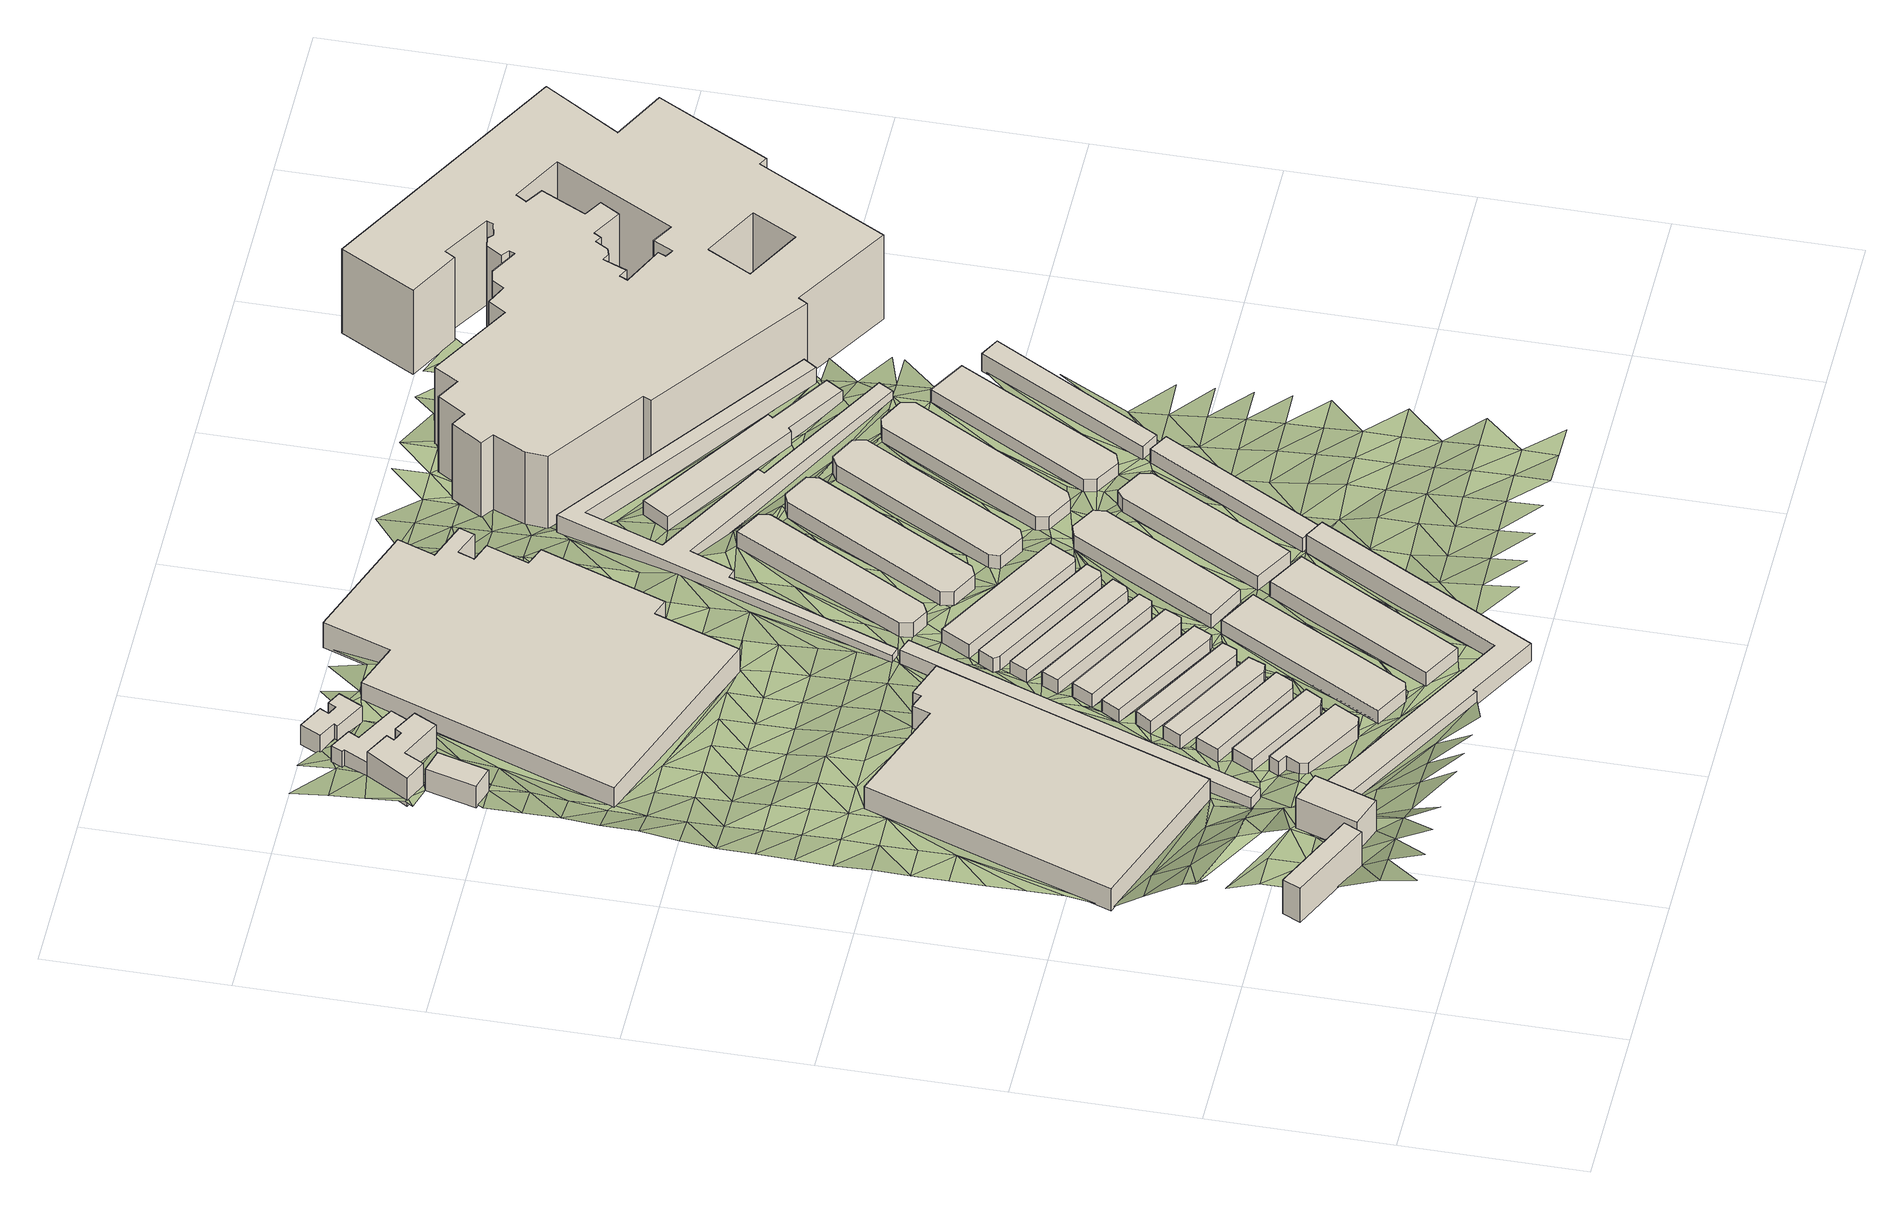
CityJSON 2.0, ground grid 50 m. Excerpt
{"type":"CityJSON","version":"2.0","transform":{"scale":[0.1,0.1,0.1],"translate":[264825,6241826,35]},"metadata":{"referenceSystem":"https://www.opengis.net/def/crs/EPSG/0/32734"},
"CityObjects":{
"building1":{"type":"Building","attributes":{"building":"apartments","building:levels":"3","building:flats":"4","footprint":{"type":"Polygon"},"plus_code":"C4XWX5XC+XXV","ground_height":62.28,"building_height":9.7,"roof_height":71.98},"geometry":[{"type":"Solid","lod":"1","boundaries":[[[[0,1,2,3]],[[1,4,5,2]],[[4,6,7,5]],[[6,0,3,7]],[[3,2,5,7]],[[6,4,1,0]]]]}]},
"building2":{"type":"Building","attributes":{"building":"apartments","building:levels":"3","building:flats":"4","footprint":{"type":"Polygon"},"plus_code":"C6X4XMXR+XXW","ground_height":59.41,"building_height":9.7,"roof_height":69.11},"geometry":[{"type":"Solid","lod":"1","boundaries":[[[[8,9,10,11]],[[9,12,13,10]],[[12,14,15,13]],[[14,8,11,15]],[[11,10,13,15]],[[14,12,9,8]]]]}]},
"building3":{"type":"Building","attributes":{"address":"47A Queens Park Road Salt River Cape Town","building":"industrial","building:levels":"2","footprint":{"type":"Polygon"},"plus_code":"C6XHXMXW+X4W","ground_height":46.08,"building_height":6.9,"roof_height":52.98},"geometry":[{"type":"Solid","lod":"1","boundaries":[[[[16,17,18,19]],[[17,20,21,18]],[[20,22,23,21]],[[22,24,25,23]],[[24,26,27,25]],[[26,28,29,27]],[[28,30,31,29]],[[30,16,19,31]],[[19,18,21,23,25,27,29,31]],[[30,28,26,24,22,20,17,16]]]]}]},
"building4":{"type":"Building","attributes":{"building":"warehouse","building:levels":"1","footprint":{"type":"Polygon"},"plus_code":"C8X2XHXH+XCX","ground_height":48.21,"building_height":4.1,"roof_height":52.31},"geometry":[{"type":"Solid","lod":"1","boundaries":[[[[32,33,34,35]],[[33,36,37,34]],[[36,38,39,37]],[[38,40,41,39]],[[40,42,43,41]],[[42,44,45,43]],[[44,46,47,45]],[[46,32,35,47]],[[35,34,37,39,41,43,45,47]],[[46,44,42,40,38,36,33,32]]]]}]},
"building5":{"type":"Building","attributes":{"address":"115 Upper Balfour Street Salt River Cape Town","building":"house","building:levels":"2","footprint":{"type":"Polygon"},"plus_code":"C5X6X8X5+X3V","ground_height":48.25,"building_height":6.9,"roof_height":55.15},"geometry":[{"type":"Solid","lod":"1","boundaries":[[[[48,49,50,51]],[[49,52,53,50]],[[52,54,55,53]],[[54,48,51,55]],[[51,50,53,55]],[[54,52,49,48]]]]}]},
"building6":{"type":"Building","attributes":{"building":"warehouse","building:levels":"1","footprint":{"type":"Polygon"},"plus_code":"C8X7XVXJ+X9X","ground_height":47.34,"building_height":4.1,"roof_height":51.44},"geometry":[{"type":"Solid","lod":"1","boundaries":[[[[56,57,58,59]],[[57,60,61,58]],[[60,62,63,61]],[[62,64,65,63]],[[64,56,59,65]],[[59,58,61,63,65]],[[64,62,60,57,56]]]]}]},
"building7":{"type":"Building","attributes":{"building":"warehouse","building:levels":"1","footprint":{"type":"Polygon"},"plus_code":"C8XFX9X9+X3W","ground_height":47.21,"building_height":4.1,"roof_height":51.31},"geometry":[{"type":"Solid","lod":"1","boundaries":[[[[66,67,68,69]],[[67,70,71,68]],[[70,72,73,71]],[[72,74,75,73]],[[74,66,69,75]],[[69,68,71,73,75]],[[74,72,70,67,66]]]]}]},
"building8":{"type":"Building","attributes":{"building":"warehouse","building:levels":"1","footprint":{"type":"Polygon"},"plus_code":"C7XXX4XF+XPX","ground_height":46.12,"building_height":4.1,"roof_height":50.22},"geometry":[{"type":"Solid","lod":"1","boundaries":[[[[76,77,78,79]],[[77,80,81,78]],[[80,82,83,81]],[[82,76,79,83]],[[79,78,81,83]],[[82,80,77,76]]]]}]},
"building9":{"type":"Building","attributes":{"address":"25A Queens Park Road Salt River Cape Town","building":"house","building:levels":"2","footprint":{"type":"Polygon"},"plus_code":"C5XHXJXW+X7W","ground_height":47.67,"building_height":6.9,"roof_height":54.57},"geometry":[{"type":"Solid","lod":"1","boundaries":[[[[84,85,86,87,88]],[[85,89,90,86]],[[89,91,92,90]],[[91,93,94,92]],[[93,95,96,97,94]],[[95,98,99,100,97,96]],[[98,101,102,100,99]],[[101,103,104,102]],[[103,105,106,107,104]],[[105,84,88,87,107,106]],[[87,86,90,92,94,97,100,102,104,107]],[[105,103,101,98,95,93,91,89,85,84]]]]}]},
"building10":{"type":"Building","attributes":{"building":"warehouse","building:levels":"1","footprint":{"type":"Polygon"},"plus_code":"C8XJXPXM+X2V","ground_height":47.06,"building_height":4.1,"roof_height":51.16},"geometry":[{"type":"Solid","lod":"1","boundaries":[[[[108,109,110,111]],[[109,112,113,110]],[[112,114,115,113]],[[114,116,117,115]],[[116,108,111,117]],[[111,110,113,115,117]],[[116,114,112,109,108]]]]}]},
"building11":{"type":"Building","attributes":{"building":"warehouse","building:levels":"1","footprint":{"type":"Polygon"},"plus_code":"C8XHX3XV+X8W","ground_height":48.38,"building_height":4.1,"roof_height":52.48},"geometry":[{"type":"Solid","lod":"1","boundaries":[[[[118,119,120,121]],[[119,122,123,120]],[[122,124,125,123]],[[124,126,127,125]],[[126,128,129,127]],[[128,130,131,129]],[[130,132,133,131]],[[132,118,121,133]],[[121,120,123,125,127,129,131,133]],[[132,130,128,126,124,122,119,118]]]]}]},
"building12":{"type":"Building","attributes":{"address":"25 Queens Park Road Salt River Cape Town","building":"house","building:levels":"1","footprint":{"type":"Polygon"},"plus_code":"C5XMXFX6+XHV","ground_height":46.91,"building_height":4.1,"roof_height":51.01},"geometry":[{"type":"Solid","lod":"1","boundaries":[[[[84,105,106,88]],[[105,98,99,106]],[[98,95,96,99]],[[95,134,135,96]],[[134,136,137,135]],[[136,138,139,137]],[[138,140,141,139]],[[140,142,143,141]],[[142,144,145,143]],[[144,84,88,145]],[[88,106,99,96,135,137,139,141,143,145]],[[144,142,140,138,136,134,95,98,105,84]]]]}]},
"building13":{"type":"Building","attributes":{"building":"warehouse","building:levels":"1","footprint":{"type":"Polygon"},"plus_code":"C8XVX3XH+X4R","ground_height":46.92,"building_height":4.1,"roof_height":51.02},"geometry":[{"type":"Solid","lod":"1","boundaries":[[[[146,147,148,149]],[[147,150,151,148]],[[150,152,153,151]],[[152,154,155,153]],[[154,146,149,155]],[[149,148,151,153,155]],[[154,152,150,147,146]]]]}]},
"building14":{"type":"Building","attributes":{"building":"warehouse","building:levels":"1","footprint":{"type":"Polygon"},"plus_code":"C9X2XJXF+X6R","ground_height":46.92,"building_height":4.1,"roof_height":51.02},"geometry":[{"type":"Solid","lod":"1","boundaries":[[[[156,157,158,159]],[[157,160,161,158]],[[160,162,163,161]],[[162,164,165,163]],[[164,156,159,165]],[[159,158,161,163,165]],[[164,162,160,157,156]]]]}]},
"building15":{"type":"Building","attributes":{"building":"warehouse","building:levels":"1","footprint":{"type":"Polygon"},"plus_code":"C9XMXQXP+XVV","ground_height":47.38,"building_height":4.1,"roof_height":51.48},"geometry":[{"type":"Solid","lod":"1","boundaries":[[[[166,167,168,169]],[[167,170,171,168]],[[170,172,173,171]],[[172,174,175,173]],[[174,166,169,175]],[[169,168,171,173,175]],[[174,172,170,167,166]]]]}]},
"building16":{"type":"Building","attributes":{"address":"23A Queens Park Road Salt River Cape Town","building":"house","building:levels":"1","footprint":{"type":"Polygon"},"plus_code":"C6X2XCX3+XGR","ground_height":46.44,"building_height":4.1,"roof_height":50.54},"geometry":[{"type":"Solid","lod":"1","boundaries":[[[[176,177,178,179,180,181]],[[177,182,183,184,179,178]],[[182,185,186,187,184,183]],[[185,188,189,187,186]],[[188,190,191,189]],[[190,192,193,191]],[[192,194,195,193]],[[194,196,197,195]],[[196,198,199,197]],[[198,176,181,180,199]],[[180,179,184,187,189,191,193,195,197,199]],[[198,196,194,192,190,188,185,182,177,176]]]]}]},
"building17":{"type":"Building","attributes":{"building":"warehouse","building:levels":"1","footprint":{"type":"Polygon"},"plus_code":"C9X7XGX8+X4X","ground_height":46.81,"building_height":4.1,"roof_height":50.91},"geometry":[{"type":"Solid","lod":"1","boundaries":[[[[200,201,202,203]],[[201,204,205,202]],[[204,206,207,205]],[[206,208,209,207]],[[208,200,203,209]],[[203,202,205,207,209]],[[208,206,204,201,200]]]]}]},
"building18":{"type":"Building","attributes":{"building":"warehouse","building:levels":"1","footprint":{"type":"Polygon"},"plus_code":"C9XFX5X4+X7X","ground_height":46.76,"building_height":4.1,"roof_height":50.86},"geometry":[{"type":"Solid","lod":"1","boundaries":[[[[210,211,212,213]],[[211,214,215,212]],[[214,216,217,215]],[[216,218,219,217]],[[218,210,213,219]],[[213,212,215,217,219]],[[218,216,214,211,210]]]]}]},
"building19":{"type":"Building","attributes":{"building":"warehouse","building:levels":"1","footprint":{"type":"Polygon"},"plus_code":"CCXFXWX7+XHX","ground_height":47.49,"building_height":4.1,"roof_height":51.59},"geometry":[{"type":"Solid","lod":"1","boundaries":[[[[220,221,222,223]],[[221,224,225,222]],[[224,226,227,225]],[[226,220,223,227]],[[223,222,225,227]],[[226,224,221,220]]]]}]},
"building20":{"type":"Building","attributes":{"building":"warehouse","building:levels":"1","footprint":{"type":"Polygon"},"plus_code":"C9XJX8XG+XGW","ground_height":46.7,"building_height":4.1,"roof_height":50.8},"geometry":[{"type":"Solid","lod":"1","boundaries":[[[[228,229,230,231]],[[229,232,233,230]],[[232,234,235,233]],[[234,236,237,235]],[[236,228,231,237]],[[231,230,233,235,237]],[[236,234,232,229,228]]]]}]},
"building21":{"type":"Building","attributes":{"address":"33 Brickfield Road Salt River Cape Town","building":"industrial","building:levels":"2","footprint":{"type":"Polygon"},"plus_code":"C7XJX8X2+X5X","ground_height":43.79,"building_height":6.9,"roof_height":50.69},"geometry":[{"type":"Solid","lod":"1","boundaries":[[[[238,239,240,241]],[[239,242,243,240]],[[242,244,245,243]],[[244,246,247,245]],[[246,248,249,247]],[[248,250,251,249]],[[250,252,253,251]],[[252,254,255,253]],[[254,256,257,255]],[[256,258,259,257]],[[258,260,261,259]],[[260,262,263,261]],[[262,264,265,263]],[[264,266,267,265]],[[266,268,269,267]],[[268,238,241,269]],[[241,240,243,245,247,249,251,253,255,257,259,261,263,265,267,269]],[[268,266,264,262,260,258,256,254,252,250,248,246,244,242,239,238]]]]}]},
"building22":{"type":"Building","attributes":{"building":"warehouse","building:levels":"1","footprint":{"type":"Polygon"},"plus_code":"C9XRX8XQ+X9V","ground_height":46.69,"building_height":4.1,"roof_height":50.79},"geometry":[{"type":"Solid","lod":"1","boundaries":[[[[270,271,272,273]],[[271,274,275,272]],[[274,276,277,275]],[[276,278,279,277]],[[278,280,281,279]],[[280,270,273,281]],[[273,272,275,277,279,281]],[[280,278,276,274,271,270]]]]}]},
"building23":{"type":"Building","attributes":{"building":"warehouse","building:levels":"1","footprint":{"type":"Polygon"},"plus_code":"CCX2XVX7+XGX","ground_height":46.43,"building_height":4.1,"roof_height":50.53},"geometry":[{"type":"Solid","lod":"1","boundaries":[[[[282,283,284,285]],[[283,286,287,284]],[[286,288,289,287]],[[288,290,291,289]],[[290,282,285,291]],[[285,284,287,289,291]],[[290,288,286,283,282]]]]}]},
"building24":{"type":"Building","attributes":{"building":"warehouse","building:levels":"1","footprint":{"type":"Polygon"},"plus_code":"CCXXXFXM+X5X","ground_height":46.61,"building_height":4.1,"roof_height":50.71},"geometry":[{"type":"Solid","lod":"1","boundaries":[[[[292,293,294,295]],[[293,296,297,294]],[[296,298,299,297]],[[298,300,301,299]],[[300,302,303,301]],[[302,292,295,303]],[[295,294,297,299,301,303]],[[302,300,298,296,293,292]]]]}]},
"building25":{"type":"Building","attributes":{"building":"warehouse","building:levels":"1","footprint":{"type":"Polygon"},"plus_code":"CCX3XXX4+XFW","ground_height":45.67,"building_height":4.1,"roof_height":49.77},"geometry":[{"type":"Solid","lod":"1","boundaries":[[[[304,305,306,307]],[[305,308,309,306]],[[308,310,311,309]],[[310,312,313,311]],[[312,314,315,313]],[[314,316,317,315]],[[316,304,307,317]],[[307,306,309,311,313,315,317]],[[316,314,312,310,308,305,304]]]]}]},
"building26":{"type":"Building","attributes":{"building":"warehouse","building:levels":"1","footprint":{"type":"Polygon"},"plus_code":"CFXQXWX8+X4V","ground_height":46.53,"building_height":4.1,"roof_height":50.63},"geometry":[{"type":"Solid","lod":"1","boundaries":[[[[318,319,320,321]],[[319,322,323,320]],[[322,324,325,323]],[[324,326,327,325]],[[326,328,329,327]],[[328,318,321,329]],[[321,320,323,325,327,329]],[[328,326,324,322,319,318]]]]}]},
"building27":{"type":"Building","attributes":{"building":"warehouse","building:levels":"1","footprint":{"type":"Polygon"},"plus_code":"CCXRXXXJ+X4R","ground_height":45.56,"building_height":4.1,"roof_height":49.66},"geometry":[{"type":"Solid","lod":"1","boundaries":[[[[330,331,332,333]],[[331,334,335,332]],[[334,336,337,335]],[[336,338,339,337]],[[338,340,341,339]],[[340,342,343,341]],[[342,344,345,343]],[[344,330,333,345]],[[333,332,335,337,339,341,343,345]],[[344,342,340,338,336,334,331,330]]]]}]},
"building28":{"type":"Building","attributes":{"building":"warehouse","building:levels":"1","footprint":{"type":"Polygon"},"plus_code":"CGXHX3X5+XWV","ground_height":46.47,"building_height":4.1,"roof_height":50.57},"geometry":[{"type":"Solid","lod":"1","boundaries":[[[[346,347,348,349]],[[347,350,351,348]],[[350,352,353,351]],[[352,346,349,353]],[[349,348,351,353]],[[352,350,347,346]]]]}]},
"building29":{"type":"Building","attributes":{"building":"warehouse","building:levels":"1","footprint":{"type":"Polygon"},"plus_code":"CFXMX5X2+XRV","ground_height":45.52,"building_height":4.1,"roof_height":49.62},"geometry":[{"type":"Solid","lod":"1","boundaries":[[[[354,355,356,357]],[[355,358,359,356]],[[358,360,361,359]],[[360,362,363,361]],[[362,364,365,363]],[[364,366,367,365]],[[366,368,369,367]],[[368,354,357,369]],[[357,356,359,361,363,365,367,369]],[[368,366,364,362,360,358,355,354]]]]}]},
"building30":{"type":"Building","attributes":{"building":"warehouse","building:levels":"1","footprint":{"type":"Polygon"},"plus_code":"CFXGXXXG+X7X","ground_height":42.88,"building_height":4.1,"roof_height":46.98},"geometry":[{"type":"Solid","lod":"1","boundaries":[[[[370,371,372,373]],[[371,374,375,372]],[[374,376,377,375]],[[376,378,379,377]],[[378,380,381,379]],[[380,382,383,381]],[[382,384,385,383]],[[384,386,387,385]],[[386,388,389,387]],[[388,390,391,389]],[[390,392,393,391]],[[392,394,395,393]],[[394,396,397,395]],[[396,370,373,397]],[[373,372,375,377,379,381,383,385,387,389,391,393,395,397]],[[396,394,392,390,388,386,384,382,380,378,376,374,371,370]]]]}]},
"building31":{"type":"Building","attributes":{"building":"warehouse","building:levels":"1","footprint":{"type":"Polygon"},"plus_code":"CGXFX6XP+X8R","ground_height":45.53,"building_height":4.1,"roof_height":49.63},"geometry":[{"type":"Solid","lod":"1","boundaries":[[[[398,399,400,401]],[[399,402,403,400]],[[402,404,405,403]],[[404,406,407,405]],[[406,408,409,407]],[[408,410,411,409]],[[410,412,413,411]],[[412,398,401,413]],[[401,400,403,405,407,409,411,413]],[[412,410,408,406,404,402,399,398]]]]}]},
"building32":{"type":"Building","attributes":{"building":"warehouse","building:levels":"1","footprint":{"type":"Polygon"},"plus_code":"CHX7XCX8+X3X","ground_height":45.44,"building_height":4.1,"roof_height":49.54},"geometry":[{"type":"Solid","lod":"1","boundaries":[[[[414,415,416,417]],[[415,418,419,416]],[[418,420,421,419]],[[420,422,423,421]],[[422,424,425,423]],[[424,414,417,425]],[[417,416,419,421,423,425]],[[424,422,420,418,415,414]]]]}]},
"building33":{"type":"Building","attributes":{"building":"warehouse","building:levels":"1","footprint":{"type":"Polygon"},"plus_code":"CFXVX8X7+XGX","ground_height":42.48,"building_height":4.1,"roof_height":46.58},"geometry":[{"type":"Solid","lod":"1","boundaries":[[[[426,427,428,429]],[[427,430,431,428]],[[430,432,433,431]],[[432,434,435,433]],[[434,436,437,435]],[[436,438,439,437]],[[438,440,441,439]],[[440,426,429,441]],[[429,428,431,433,435,437,439,441]],[[440,438,436,434,432,430,427,426]]]]}]},
"building34":{"type":"Building","attributes":{"building":"warehouse","building:levels":"1","footprint":{"type":"Polygon"},"plus_code":"CHXVXVX4+XCX","ground_height":45.54,"building_height":4.1,"roof_height":49.64},"geometry":[{"type":"Solid","lod":"1","boundaries":[[[[442,443,444,445]],[[443,446,447,444]],[[446,448,449,447]],[[448,442,445,449]],[[445,444,447,449]],[[448,446,443,442]]]]}]},
"building35":{"type":"Building","attributes":{"address":"Upper East Side 31 Brickfield Road 7935 Cape Town","building":"apartments","building:levels":"8","building:flats":"250","footprint":{"type":"Polygon"},"plus_code":"CGXGXWX8+XHX","ground_height":40.55,"building_height":23.7,"roof_height":64.25},"geometry":[{"type":"Solid","lod":"1","boundaries":[[[[450,451,452,453]],[[451,454,455,452]],[[454,456,457,455]],[[456,458,459,457]],[[458,460,461,459]],[[460,462,463,461]],[[462,464,465,463]],[[464,466,467,465]],[[466,468,469,467]],[[468,470,471,469]],[[470,472,473,471]],[[472,474,475,473]],[[474,476,477,475]],[[476,478,479,477]],[[478,480,481,479]],[[480,482,483,481]],[[482,484,485,483]],[[484,486,487,485]],[[486,488,489,487]],[[488,490,491,489]],[[490,492,493,491]],[[492,494,495,493]],[[494,496,497,495]],[[496,498,499,497]],[[498,500,501,499]],[[500,502,503,501]],[[502,504,505,503]],[[504,506,507,505]],[[506,508,509,507]],[[508,510,511,509]],[[510,512,513,511]],[[512,514,515,513]],[[514,516,517,515]],[[516,518,519,517]],[[518,520,521,519]],[[520,450,453,521]],[[522,523,524,525]],[[523,526,527,524]],[[526,528,529,527]],[[528,530,531,529]],[[530,532,533,531]],[[532,534,535,533]],[[534,536,537,535]],[[536,538,539,537]],[[538,540,541,539]],[[540,542,543,541]],[[542,544,545,543]],[[544,546,547,545]],[[546,548,549,547]],[[548,550,551,549]],[[550,552,553,551]],[[552,554,555,553]],[[554,556,557,555]],[[556,558,559,557]],[[558,560,561,559]],[[560,562,563,561]],[[562,522,525,563]],[[564,565,566,567]],[[565,568,569,566]],[[568,570,571,569]],[[570,564,567,571]],[[453,452,455,457,459,461,463,465,467,469,471,473,475,477,479,481,483,485,487,489,491,493,495,497,499,501,503,505,507,509,511,513,515,517,519,521],[525,524,527,529,531,533,535,537,539,541,543,545,547,549,551,553,555,557,559,561,563],[567,566,569,571]],[[520,518,516,514,512,510,508,506,504,502,500,498,496,494,492,490,488,486,484,482,480,478,476,474,472,470,468,466,464,462,460,458,456,454,451,450],[562,560,558,556,554,552,550,548,546,544,542,540,538,536,534,532,530,528,526,523,522],[570,568,565,564]]]]}]},
"terrain1":{"type":"TINRelief","geometry":[{"type":"CompositeSurface","lod":"1","boundaries":[[[572,573,574]],[[574,575,576]],[[1,577,578]],[[575,574,573]],[[579,580,578]],[[573,581,582]],[[580,583,584]],[[578,577,579]],[[582,575,573]],[[585,586,587]],[[580,579,583]],[[588,577,575]],[[575,582,588]],[[587,586,589]],[[584,583,590]],[[589,591,587]],[[579,577,592]],[[577,588,592]],[[591,593,594]],[[583,579,590]],[[595,596,582]],[[588,582,14]],[[591,589,593]],[[592,590,579]],[[586,597,589]],[[598,592,588]],[[596,14,582]],[[597,586,599]],[[600,594,601]],[[598,590,592]],[[593,589,602]],[[596,603,14]],[[602,589,597]],[[600,601,604]],[[596,605,606]],[[8,14,603]],[[590,598,607]],[[608,604,601]],[[593,609,594]],[[599,590,607]],[[603,596,610]],[[611,608,601]],[[602,612,593]],[[8,607,598]],[[602,597,613]],[[613,597,599]],[[601,614,611]],[[596,606,610]],[[607,613,599]],[[603,615,8]],[[594,616,601]],[[615,603,610]],[[613,612,602]],[[617,618,614]],[[614,601,619]],[[620,607,8]],[[618,617,621]],[[620,613,607]],[[614,619,617]],[[609,593,612]],[[606,622,610]],[[620,8,615]],[[622,606,623]],[[610,624,615]],[[625,621,626]],[[612,613,627]],[[616,594,628]],[[617,626,621]],[[627,613,620]],[[624,610,629]],[[629,610,622]],[[630,631,625]],[[619,601,616]],[[632,615,624]],[[615,632,620]],[[626,630,625]],[[627,633,612]],[[619,616,617]],[[634,635,631]],[[620,636,627]],[[612,633,609]],[[617,616,626]],[[637,633,627]],[[630,634,631]],[[627,636,637]],[[632,638,620]],[[622,639,629]],[[638,636,620]],[[633,637,609]],[[639,622,640]],[[635,641,642]],[[626,643,630]],[[634,644,635]],[[624,629,645]],[[643,626,616]],[[646,642,641]],[[635,644,641]],[[632,647,638]],[[648,634,630]],[[36,636,638]],[[648,630,643]],[[637,649,609]],[[645,629,639]],[[636,36,650]],[[632,651,647]],[[650,652,636]],[[646,653,654]],[[616,628,643]],[[638,647,655]],[[655,36,638]],[[656,644,634]],[[653,646,641]],[[634,648,656]],[[33,650,36]],[[657,654,658]],[[36,655,659]],[[652,650,660]],[[660,650,33]],[[661,645,639]],[[658,654,653]],[[628,662,643]],[[641,644,663]],[[644,656,664]],[[648,643,665]],[[652,660,57]],[[632,666,651]],[[653,641,663]],[[645,667,624]],[[668,657,669]],[[670,647,651]],[[644,664,663]],[[657,658,671]],[[648,665,656]],[[652,57,672]],[[653,673,658]],[[665,643,662]],[[674,668,675]],[[657,671,669]],[[67,652,672]],[[671,658,673]],[[676,673,653]],[[677,674,675]],[[664,656,678]],[[676,653,663]],[[675,668,669]],[[679,660,33]],[[67,680,652]],[[665,678,656]],[[681,682,683]],[[684,652,680]],[[685,662,628]],[[666,670,651]],[[682,681,48]],[[663,664,686]],[[687,683,682]],[[678,688,664]],[[689,649,637]],[[675,669,690]],[[691,665,662]],[[692,680,67]],[[693,667,645]],[[673,694,671]],[[663,686,676]],[[673,676,695]],[[664,688,686]],[[696,672,57]],[[682,48,697]],[[33,698,679]],[[671,694,669]],[[609,649,17]],[[665,691,678]],[[670,699,700]],[[691,662,701]],[[675,690,702]],[[109,684,680]],[[632,703,666]],[[682,704,687]],[[699,670,666]],[[662,685,701]],[[685,628,705]],[[690,669,694]],[[652,77,636]],[[702,697,48]],[[706,652,684]],[[707,687,704]],[[708,688,678]],[[700,699,709]],[[684,109,150]],[[686,695,676]],[[67,710,692]],[[700,709,698]],[[692,710,680]],[[678,691,708]],[[697,702,711]],[[712,697,711]],[[684,150,713]],[[714,699,666]],[[702,690,715]],[[716,717,707]],[[718,696,57]],[[688,719,686]],[[691,701,720]],[[713,160,684]],[[704,716,707]],[[679,698,721]],[[715,690,694]],[[688,708,722]],[[698,709,723]],[[723,721,698]],[[685,720,701]],[[150,109,724]],[[719,695,686]],[[725,694,673]],[[688,722,719]],[[726,711,702]],[[711,726,712]],[[708,691,727]],[[666,728,714]],[[718,721,723]],[[704,729,716]],[[706,684,160]],[[730,710,67]],[[720,727,691]],[[704,731,729]],[[702,715,726]],[[732,680,710]],[[733,685,705]],[[720,685,733]],[[734,735,714]],[[723,709,736]],[[737,722,708]],[[716,729,738]],[[80,689,637]],[[739,740,741]],[[666,742,728]],[[734,714,728]],[[743,160,713]],[[738,744,716]],[[745,160,157]],[[727,737,708]],[[673,695,746]],[[747,696,718]],[[748,741,740]],[[718,723,736]],[[749,695,719]],[[689,17,649]],[[725,715,694]],[[703,742,666]],[[724,109,750]],[[160,745,706]],[[745,157,204]],[[77,652,706]],[[733,751,720]],[[738,752,744]],[[719,722,749]],[[727,720,751]],[[166,709,699]],[[737,753,722]],[[754,733,755]],[[724,756,150]],[[747,718,736]],[[734,757,735]],[[725,726,715]],[[758,204,157]],[[201,745,204]],[[734,728,757]],[[754,751,733]],[[759,752,738]],[[738,760,759]],[[761,725,673]],[[730,732,710]],[[722,753,749]],[[762,737,727]],[[706,745,201]],[[736,730,747]],[[728,742,763]],[[751,762,727]],[[726,725,95]],[[713,764,743]],[[752,759,765]],[[760,766,767]],[[768,732,730]],[[706,201,214]],[[769,695,749]],[[768,730,736]],[[752,765,770]],[[771,160,743]],[[772,753,737]],[[703,763,742]],[[706,214,773]],[[166,736,709]],[[774,759,760]],[[775,214,201]],[[772,737,762]],[[768,736,750]],[[756,724,750]],[[95,725,767]],[[776,751,754]],[[765,759,774]],[[706,773,229]],[[774,760,767]],[[754,17,777]],[[778,763,703]],[[758,157,779]],[[780,750,736]],[[769,749,753]],[[762,751,776]],[[781,767,725]],[[782,753,772]],[[777,776,754]],[[783,706,229]],[[757,784,735]],[[785,204,758]],[[695,769,746]],[[229,773,786]],[[767,781,774]],[[756,750,780]],[[753,782,769]],[[763,778,787]],[[788,772,762]],[[764,771,743]],[[192,198,196]],[[192,196,789]],[[228,783,229]],[[781,725,761]],[[790,706,783]],[[776,788,762]],[[736,166,780]],[[17,689,80]],[[201,791,775]],[[728,792,757]],[[777,17,80]],[[774,781,761]],[[793,782,772]],[[783,228,794]],[[794,228,795]],[[214,775,796]],[[776,777,80]],[[788,793,772]],[[764,780,797]],[[77,706,790]],[[786,773,798]],[[774,761,799]],[[764,800,771]],[[786,798,229]],[[735,784,801]],[[802,783,270]],[[803,758,779]],[[758,803,785]],[[797,800,764]],[[804,788,776]],[[746,769,782]],[[790,783,802]],[[778,805,787]],[[166,797,780]],[[793,806,782]],[[802,270,807]],[[776,80,804]],[[802,807,790]],[[808,795,228]],[[782,806,746]],[[799,761,809]],[[166,800,797]],[[808,794,795]],[[779,800,166]],[[810,793,788]],[[811,775,791]],[[812,813,814]],[[796,775,811]],[[815,799,809]],[[788,804,810]],[[80,816,804]],[[787,224,763]],[[757,792,784]],[[282,790,807]],[[816,80,77]],[[703,130,778]],[[803,779,817]],[[804,816,818]],[[779,166,819]],[[785,803,817]],[[790,282,77]],[[820,798,773]],[[818,816,77]],[[807,270,821]],[[779,819,817]],[[822,229,798]],[[823,806,793]],[[824,809,761]],[[825,793,810]],[[819,166,826]],[[746,806,823]],[[827,818,77]],[[817,819,791]],[[828,829,813]],[[793,825,823]],[[77,282,830]],[[826,166,801]],[[831,832,746]],[[791,796,811]],[[77,830,827]],[[228,833,808]],[[809,824,834]],[[829,835,813]],[[787,805,224]],[[830,282,836]],[[746,832,837]],[[794,808,838]],[[819,826,839]],[[809,834,840]],[[819,841,791]],[[805,778,130]],[[784,792,801]],[[746,823,831]],[[791,842,796]],[[843,818,827]],[[813,835,814]],[[804,844,810]],[[836,845,830]],[[839,826,801]],[[842,791,841]],[[846,832,831]],[[812,814,847]],[[848,818,843]],[[270,849,821]],[[822,798,820]],[[825,810,844]],[[841,820,842]],[[837,832,846]],[[850,807,821]],[[851,836,282]],[[836,852,845]],[[839,801,853]],[[854,835,829]],[[825,844,823]],[[853,801,792]],[[834,824,855]],[[856,820,841]],[[857,854,829]],[[822,820,856]],[[844,831,823]],[[858,845,852]],[[853,859,839]],[[224,805,860]],[[856,841,833]],[[808,833,838]],[[852,836,851]],[[846,831,844]],[[814,835,861]],[[862,837,846]],[[848,863,818]],[[827,864,843]],[[854,865,835]],[[866,858,852]],[[841,819,300]],[[792,867,853]],[[860,805,130]],[[862,846,868]],[[869,858,866]],[[852,870,866]],[[862,868,837]],[[861,835,865]],[[792,224,867]],[[843,864,848]],[[871,844,804]],[[839,859,872]],[[852,851,870]],[[833,873,838]],[[874,868,846]],[[844,874,846]],[[875,851,282]],[[849,850,821]],[[872,859,853]],[[876,853,867]],[[877,814,861]],[[865,854,878]],[[300,833,841]],[[870,851,879]],[[867,224,876]],[[878,854,880]],[[130,224,860]],[[869,881,858]],[[869,866,882]],[[874,883,868]],[[814,877,847]],[[849,873,884]],[[876,224,130]],[[879,851,885]],[[300,873,833]],[[864,886,848]],[[861,865,887]],[[884,850,849]],[[883,888,868]],[[878,889,865]],[[848,886,863]],[[850,884,890]],[[876,130,891]],[[892,864,827]],[[893,885,851]],[[844,871,874]],[[877,861,887]],[[887,865,889]],[[873,300,884]],[[851,894,893]],[[872,293,839]],[[881,869,882]],[[875,894,851]],[[895,876,891]],[[874,871,883]],[[847,891,130]],[[890,884,300]],[[872,853,896]],[[897,868,888]],[[898,889,878]],[[871,888,883]],[[804,899,871]],[[900,885,893]],[[891,847,901]],[[902,877,887]],[[300,875,890]],[[863,886,903]],[[878,904,898]],[[847,877,905]],[[881,314,858]],[[906,894,875]],[[905,877,902]],[[885,900,907]],[[886,864,892]],[[847,905,901]],[[887,889,908]],[[344,882,866]],[[889,898,909]],[[888,871,910]],[[896,853,911]],[[300,912,875]],[[875,912,906]],[[913,876,895]],[[903,886,892]],[[902,887,908]],[[914,895,891]],[[915,888,910]],[[908,889,909]],[[901,905,916]],[[912,300,298]],[[917,881,882]],[[888,915,897]],[[906,912,918]],[[896,293,872]],[[919,920,903]],[[902,921,905]],[[922,912,298]],[[909,898,923]],[[903,892,919]],[[921,902,908]],[[912,924,918]],[[925,926,927]],[[907,900,928]],[[929,923,898]],[[930,918,924]],[[931,927,926]],[[924,912,922]],[[932,933,897]],[[934,916,905]],[[907,935,885]],[[925,927,931]],[[915,936,897]],[[931,933,932]],[[876,913,937]],[[938,910,871]],[[939,908,909]],[[940,901,916]],[[922,298,941]],[[914,913,895]],[[934,905,921]],[[296,941,298]],[[881,917,314]],[[296,293,942]],[[882,344,917]],[[893,943,900]],[[923,939,909]],[[293,896,911]],[[897,936,932]],[[944,945,946]],[[938,915,910]],[[947,948,945]],[[949,925,931]],[[942,293,911]],[[919,950,920]],[[944,946,266]],[[951,921,908]],[[941,296,942]],[[952,916,934]],[[930,924,953]],[[352,914,891]],[[950,919,892]],[[954,923,929]],[[936,915,938]],[[939,951,908]],[[932,955,931]],[[949,931,955]],[[318,942,911]],[[916,952,956]],[[945,944,957]],[[938,932,936]],[[958,934,921]],[[892,316,950]],[[959,960,961]],[[871,899,938]],[[957,944,266]],[[962,939,923]],[[951,958,921]],[[940,916,956]],[[955,266,949]],[[963,941,942]],[[344,314,917]],[[935,907,928]],[[388,961,960]],[[942,318,964]],[[900,943,928]],[[954,962,923]],[[961,965,959]],[[966,955,932]],[[967,952,934]],[[918,930,968]],[[963,969,941]],[[970,942,964]],[[971,901,940]],[[972,951,939]],[[913,914,973]],[[974,945,957]],[[963,942,970]],[[966,932,938]],[[958,967,934]],[[314,975,316]],[[974,947,945]],[[939,962,972]],[[960,959,976]],[[955,977,266]],[[975,950,316]],[[964,318,978]],[[342,314,344]],[[979,956,952]],[[930,953,980]],[[963,981,969]],[[958,951,982]],[[314,342,975]],[[937,913,973]],[[955,966,977]],[[983,960,976]],[[967,979,952]],[[960,983,388]],[[984,957,266]],[[985,962,954]],[[966,938,899]],[[986,965,961]],[[972,982,951]],[[987,940,956]],[[957,984,974]],[[970,964,988]],[[978,988,964]],[[352,973,914]],[[978,937,973]],[[977,984,266]],[[976,959,989]],[[990,967,958]],[[979,987,956]],[[966,899,991]],[[924,406,953]],[[992,947,974]],[[982,990,958]],[[978,973,988]],[[975,342,993]],[[935,928,943]],[[994,977,966]],[[976,989,983]],[[972,962,995]],[[965,996,959]],[[991,994,966]],[[899,997,991]],[[981,998,969]],[[999,979,967]],[[974,984,992]],[[987,1000,940]],[[1001,950,975]],[[995,982,972]],[[930,980,968]],[[990,999,967]],[[998,981,963]],[[973,352,988]],[[1002,920,950]],[[983,989,1003]],[[947,992,1004]],[[1000,1005,940]],[[977,1006,984]],[[1007,993,935]],[[1008,987,979]],[[352,1009,988]],[[1010,988,1009]],[[1005,971,940]],[[1011,977,994]],[[943,1007,935]],[[1008,979,999]],[[996,965,986]],[[975,993,1001]],[[1012,990,982]],[[977,1011,1006]],[[993,1007,360]],[[1013,1000,987]],[[992,984,1014]],[[899,1015,997]],[[352,1016,1009]],[[983,1017,388]],[[360,1007,943]],[[1014,984,1006]],[[406,980,953]],[[990,1012,999]],[[987,1008,1013]],[[1016,352,971]],[[1018,991,997]],[[1001,993,360]],[[1010,1009,1019]],[[1005,1020,971]],[[1021,1004,992]],[[1005,1000,1022]],[[996,1023,959]],[[971,1020,1016]],[[983,1003,1017]],[[1014,1021,992]],[[1022,1000,1013]],[[969,998,1024]],[[1008,999,1025]],[[1006,1026,1014]],[[1027,1028,986]],[[1028,996,986]],[[989,438,1003]],[[1020,1005,1029]],[[1008,1025,1013]],[[360,358,1001]],[[1022,1030,1005]],[[998,963,415]],[[1026,1021,1014]],[[950,1001,1002]],[[997,1015,1018]],[[968,980,406]],[[1031,1016,1020]],[[1005,1030,1029]],[[1032,1022,1013]],[[1023,996,1028]],[[968,1033,358]],[[1019,1034,1010]],[[404,1001,358]],[[1026,1035,1021]],[[1020,1029,1031]],[[406,1033,968]],[[1022,1036,1030]],[[1026,1037,1035]],[[1033,404,358]],[[438,1017,1003]],[[406,404,1033]],[[1028,1027,1038]],[[1030,1039,1029]],[[1015,899,1040]],[[1041,1021,1035]],[[388,1017,1042]],[[1009,1043,1019]],[[1028,1044,1023]],[[1045,1035,1037]],[[404,1046,1001]],[[998,1047,1024]],[[1016,1031,1048]],[[1047,998,415]],[[1029,1049,1031]],[[1023,1044,1050]],[[414,1010,1034]],[[1044,1028,1051]],[[1001,1046,1002]],[[404,1052,1046]],[[1053,1035,1045]],[[1017,438,1054]],[[415,1024,1047]],[[1044,1055,1050]],[[1045,1056,1053]],[[1038,1051,1028]],[[1002,1052,1024]],[[1043,1034,1019]],[[1035,1053,1057]],[[1052,1002,1046]],[[415,1002,1024]],[[1055,1044,1051]],[[1054,1042,1017]],[[438,436,1058]],[[1056,1059,1053]],[[1060,1002,415]],[[1042,1054,438]],[[1057,1053,1059]],[[1051,1038,1055]],[[1060,415,414]],[[1060,1061,1002]],[[1002,1061,1038]],[[1058,1042,438]],[[1055,1038,1062]],[[1040,1063,1015]],[[1057,1059,1064]],[[1062,1058,1055]],[[1061,1062,1038]],[[1065,1064,1059]],[[1066,1061,1060]],[[1058,1062,1067]],[[1058,1067,1042]],[[1068,1065,1059]],[[1061,1069,1062]],[[1063,1042,1067]],[[1064,1065,1070]],[[1071,1067,1062]],[[1042,1063,1040]],[[1068,1070,1065]],[[1064,1070,1072]],[[1070,1068,1073]],[[1072,1070,1074]],[[1074,1070,1073]],[[1074,1073,1075]],[[1073,1076,1075]],[[1077,1078,1074]],[[1077,1074,1075]],[[1075,1079,1077]],[[1080,1078,1077]],[[1077,1079,1081]]]}]}
},
"vertices":[
[263,290,254],[24,400,254],[24,400,370],[263,290,370],[1,350,254],[1,350,370],[239,240,254],[239,240,370],
[452,403,237],[362,435,237],[362,435,341],[452,403,341],[302,264,237],[302,264,341],[391,233,237],[391,233,341],
[557,695,105],[834,1456,105],[834,1456,180],[557,695,180],[725,1495,105],[725,1495,180],[717,1471,105],[717,1471,180],[675,1486,105],[675,1486,180],[657,1436,105],[657,1436,180],[357,1545,105],[357,1545,180],[106,858,105],[106,858,180],
[902,443,124],[678,567,124],[678,567,173],[902,443,173],[662,539,124],[662,539,173],[688,525,124],[688,525,173],[667,488,124],[667,488,173],[673,464,124],[673,464,173],[838,370,124],[838,370,173],[864,374,124],[864,374,173],
[179,2640,128],[140,2501,128],[140,2501,201],[179,2640,201],[207,2482,128],[207,2482,201],[246,2622,128],[246,2622,201],
[951,527,121],[699,666,121],[699,666,164],[951,527,164],[667,608,121],[667,608,164],[901,479,121],[901,479,164],[925,482,121],[925,482,164],
[1000,614,119],[721,764,119],[721,764,163],[1000,614,163],[687,702,119],[687,702,163],[949,562,119],[949,562,163],[975,568,119],[975,568,163],
[579,570,105],[944,1550,105],[944,1550,152],[579,570,152],[903,1565,105],[903,1565,152],[538,585,105],[538,585,152],
[218,2798,100],[141,2679,100],[141,2679,196],[218,2798,196],[218,2798,160],[204,2650,100],[204,2650,196],[233,2704,100],[233,2704,196],[351,2647,100],[351,2647,196],[383,2709,100],[383,2709,160],[383,2709,196],[316,2745,100],[316,2745,160],[316,2745,196],[303,2727,100],[303,2727,196],[275,2740,100],[275,2740,196],[287,2761,100],[287,2761,160],[287,2761,196],
[1041,693,116],[748,854,116],[748,854,162],[1041,693,162],[720,805,116],[720,805,162],[994,644,116],[994,644,162],[1022,647,116],[1022,647,162],
[602,413,115],[568,347,115],[568,347,175],[602,413,175],[1016,101,115],[1016,101,175],[1019,111,115],[1019,111,175],[1218,1,115],[1218,1,175],[1557,609,115],[1557,609,175],[1502,639,115],[1502,639,175],[1194,90,115],[1194,90,175],
[418,2776,100],[418,2776,160],[305,2837,100],[305,2837,160],[321,2866,100],[321,2866,160],[260,2899,100],[260,2899,160],[245,2867,100],[245,2867,160],[252,2864,100],[252,2864,160],
[1083,769,116],[790,933,116],[790,933,160],[1083,769,160],[760,889,116],[760,889,160],[1047,726,116],[1047,726,160],[1065,729,116],[1065,729,160],
[1131,852,117],[816,1026,117],[816,1026,160],[1131,852,160],[786,977,117],[786,977,160],[1091,802,117],[1091,802,160],[1106,802,117],[1106,802,160],
[1159,788,119],[907,332,119],[907,332,165],[1159,788,165],[1000,281,119],[1000,281,165],[1024,287,119],[1024,287,165],[1269,728,119],[1269,728,165],
[326,2991,88],[297,2934,88],[297,2934,129],[297,2934,155],[326,2991,155],[326,2991,129],[346,2908,88],[346,2908,129],[346,2908,155],[340,2899,88],[340,2899,129],[340,2899,155],[426,2853,88],[426,2853,155],[460,2919,88],[460,2919,155],[421,2939,88],[421,2939,155],[409,2917,88],[409,2917,155],[383,2930,88],[383,2930,155],[396,2955,88],[396,2955,155],
[1178,936,114],[861,1111,114],[861,1111,159],[1178,936,159],[830,1054,114],[830,1054,159],[1137,887,114],[1137,887,159],[1156,890,114],[1156,890,159],
[1220,1012,112],[888,1195,112],[888,1195,159],[1220,1012,159],[865,1150,112],[865,1150,159],[1182,972,112],[1182,972,159],[1201,975,112],[1201,975,159],
[1067,242,115],[1175,182,115],[1175,182,166],[1067,242,166],[1431,636,115],[1431,636,166],[1324,696,115],[1324,696,166],
[911,1282,116],[887,1234,116],[887,1234,158],[911,1282,158],[1226,1043,116],[1226,1043,158],[1242,1050,116],[1242,1050,158],[1263,1088,116],[1263,1088,158],
[1050,2887,70],[710,3010,70],[710,3010,157],[1050,2887,157],[642,2824,70],[642,2824,157],[510,2872,70],[510,2872,157],[251,2168,70],[251,2168,157],[821,1960,70],[821,1960,157],[908,2197,70],[908,2197,157],[957,2179,70],[957,2179,157],[1085,2525,70],[1085,2525,157],[1030,2546,70],[1030,2546,157],[1073,2663,70],[1073,2663,157],[1017,2683,70],[1017,2683,157],[1034,2728,70],[1034,2728,157],[1107,2701,70],[1107,2701,157],[1123,2743,70],[1123,2743,157],[1012,2784,70],[1012,2784,157],
[937,1368,110],[913,1325,110],[913,1325,158],[937,1368,158],[923,1311,110],[923,1311,158],[1267,1119,110],[1267,1119,158],[1285,1125,110],[1285,1125,158],[1304,1164,110],[1304,1164,158],
[997,1475,109],[953,1395,109],[953,1395,155],[997,1475,155],[1310,1195,109],[1310,1195,155],[1327,1200,109],[1327,1200,155],[1366,1271,109],[1366,1271,155],
[1289,765,111],[1509,1154,111],[1509,1154,157],[1289,765,157],[1506,1188,111],[1506,1188,157],[1438,1227,111],[1438,1227,157],[1403,1216,111],[1403,1216,157],[1182,818,111],[1182,818,157],
[1259,2056,94],[1006,1586,94],[1006,1586,148],[1259,2056,148],[1012,1552,94],[1012,1552,148],[1059,1527,94],[1059,1527,148],[1089,1541,94],[1089,1541,148],[1337,1985,94],[1337,1985,148],[1333,2015,94],[1333,2015,148],
[1591,1142,107],[1566,1124,107],[1566,1124,156],[1591,1142,156],[1346,732,107],[1346,732,156],[1454,670,107],[1454,670,156],[1670,1066,107],[1670,1066,156],[1665,1100,107],[1665,1100,156],
[1141,1508,94],[1148,1473,94],[1148,1473,147],[1141,1508,147],[1219,1435,94],[1219,1435,147],[1251,1449,94],[1251,1449,147],[1497,1892,94],[1497,1892,147],[1493,1924,94],[1493,1924,147],[1420,1964,94],[1420,1964,147],[1391,1951,94],[1391,1951,147],
[1508,649,109],[1563,617,109],[1563,617,156],[1508,649,156],[1812,1062,109],[1812,1062,156],[1759,1092,109],[1759,1092,156],
[1410,1357,89],[1660,1802,89],[1660,1802,146],[1410,1357,146],[1652,1838,89],[1652,1838,146],[1582,1874,89],[1582,1874,146],[1551,1858,89],[1551,1858,146],[1303,1417,89],[1303,1417,146],[1303,1387,89],[1303,1387,146],[1379,1345,89],[1379,1345,146],
[941,1577,57],[1118,2047,57],[1118,2047,120],[941,1577,120],[1144,2039,57],[1144,2039,120],[1194,2163,57],[1194,2163,120],[1880,1780,57],[1880,1780,120],[1903,1820,57],[1903,1820,120],[1516,2037,57],[1516,2037,120],[1527,2055,57],[1527,2055,120],[1202,2236,57],[1202,2236,120],[1282,2451,57],[1282,2451,120],[1927,1987,57],[1927,1987,120],[1951,2023,57],[1951,2023,120],[1259,2520,57],[1259,2520,120],[912,1586,57],[912,1586,120],
[1571,1267,96],[1821,1709,96],[1821,1709,146],[1571,1267,146],[1814,1747,96],[1814,1747,146],[1745,1782,96],[1745,1782,146],[1713,1773,96],[1713,1773,146],[1465,1329,96],[1465,1329,146],[1470,1294,96],[1470,1294,146],[1542,1254,96],[1542,1254,146],
[1980,1622,103],[1877,1681,103],[1877,1681,145],[1980,1622,145],[1625,1238,103],[1625,1238,145],[1633,1203,103],[1633,1203,145],[1701,1163,103],[1701,1163,145],[1734,1175,103],[1734,1175,145],
[1311,2245,68],[1684,2002,68],[1684,2002,116],[1311,2245,116],[1696,2011,68],[1696,2011,116],[1860,1905,68],[1860,1905,116],[1890,1952,68],[1890,1952,116],[1726,2058,68],[1726,2058,116],[1736,2072,68],[1736,2072,116],[1358,2317,68],[1358,2317,116],
[1823,1088,87],[2087,1553,87],[2087,1553,146],[1823,1088,146],[2032,1582,87],[2032,1582,146],[1773,1115,87],[1773,1115,146],
[1398,2785,4],[1356,2809,4],[1356,2809,292],[1398,2785,292],[1301,2723,4],[1301,2723,292],[1335,2699,4],[1335,2699,292],[1290,2608,4],[1290,2608,292],[1285,2547,4],[1285,2547,292],[1551,2356,4],[1551,2356,292],[1540,2333,4],[1540,2333,292],[1973,2019,4],[1973,2019,292],[1988,2044,4],[1988,2044,292],[2261,1880,4],[2261,1880,292],[2459,2240,4],[2459,2240,292],[2482,2227,4],[2482,2227,292],[2651,2537,4],[2651,2537,292],[2502,2614,4],[2502,2614,292],[2635,2825,4],[2635,2825,292],[1939,3211,4],[1939,3211,292],[1823,3004,4],[1823,3004,292],[1965,2926,4],[1965,2926,292],[1982,2953,4],[1982,2953,292],[2113,2873,4],[2113,2873,292],[2105,2855,4],[2105,2855,292],[2066,2846,4],[2066,2846,292],[2052,2859,4],[2052,2859,292],[2023,2855,4],[2023,2855,292],[1994,2812,4],[1994,2812,292],[2016,2795,4],[2016,2795,292],[2008,2780,4],[2008,2780,292],[1933,2822,4],[1933,2822,292],[1899,2816,4],[1899,2816,292],[1878,2782,4],[1878,2782,292],[1820,2809,4],[1820,2809,292],[1789,2760,4],[1789,2760,292],[1553,2894,4],[1553,2894,292],[1514,2826,4],[1514,2826,292],[1448,2863,4],[1448,2863,292],[2365,2742,4],[2184,2412,4],[2184,2412,292],[2365,2742,292],[2125,2446,4],[2125,2446,292],[2097,2391,4],[2097,2391,292],[2075,2404,4],[2075,2404,292],[2085,2426,4],[2085,2426,292],[1968,2481,4],[1968,2481,292],[1979,2503,4],[1979,2503,292],[2004,2491,4],[2004,2491,292],[2032,2557,4],[2032,2557,292],[2052,2546,4],[2052,2546,292],[2072,2553,4],[2072,2553,292],[2094,2589,4],[2094,2589,292],[2111,2578,4],[2111,2578,292],[2123,2598,4],[2123,2598,292],[2205,2550,4],[2205,2550,292],[2239,2605,4],[2239,2605,292],[2189,2635,4],[2189,2635,292],[2252,2759,4],[2252,2759,292],[2204,2790,4],[2204,2790,292],[2223,2819,4],[2223,2819,292],[2276,2220,4],[2209,2097,4],[2209,2097,292],[2276,2220,292],[2053,2182,4],[2053,2182,292],[2120,2304,4],[2120,2304,292],
[129,75,333],[229,170,296],[129,170,315],[239,240,255],[129,280,273],[263,290,255],[129,375,246],[229,375,244],[129,480,246],[229,75,332],[329,170,277],[229,480,244],[102,562,241],[123,615,241],[138,646,208],[129,680,208],[302,264,247],[229,680,183],[348,446,244],[129,780,149],[329,375,244],[229,780,130],[106,858,117],[329,75,327],[429,170,259],[329,580,210],[362,435,244],[387,528,182],[129,980,114],[229,1280,108],[329,680,157],[429,280,237],[129,1080,112],[429,75,314],[530,170,198],[429,480,237],[129,1185,111],[557,695,116],[530,280,155],[129,1280,111],[429,680,135],[429,580,182],[129,1380,110],[530,375,145],[329,1480,107],[229,1480,105],[129,1480,112],[229,1380,106],[530,480,145],[129,1580,107],[630,170,198],[630,75,254],[568,347,145],[129,1680,109],[229,1580,107],[530,580,124],[357,1545,107],[630,280,155],[229,1680,104],[129,1780,112],[602,413,145],[530,680,116],[229,1780,102],[129,1880,113],[579,570,124],[538,585,124],[630,480,145],[730,170,174],[730,75,225],[229,1975,96],[129,1975,121],[329,1580,107],[229,1880,98],[830,170,151],[129,2080,136],[673,464,145],[329,1680,104],[630,880,112],[630,580,124],[730,375,132],[630,680,116],[229,2080,97],[129,2180,136],[667,488,145],[329,1780,100],[129,2280,143],[229,2180,97],[688,525,132],[667,608,124],[830,75,198],[429,1580,105],[329,1975,90],[329,1880,93],[429,1680,102],[930,280,130],[1016,101,145],[129,2380,143],[229,2380,123],[838,370,129],[229,2280,111],[687,702,121],[251,2168,97],[129,2480,141],[207,2482,130],[329,2080,87],[140,2501,141],[429,1780,91],[901,479,127],[720,805,119],[113,2659,128],[141,2679,128],[129,2680,128],[730,880,116],[630,1480,108],[429,1975,87],[129,2785,119],[429,1880,88],[830,1380,107],[229,2480,130],[530,1680,102],[730,780,118],[930,75,170],[329,2480,98],[429,2080,87],[949,562,123],[204,2650,127],[902,443,127],[907,332,127],[864,374,129],[530,1580,105],[246,2622,132],[1194,90,128],[218,2798,121],[657,1436,108],[830,1185,112],[129,2880,112],[530,1780,91],[930,375,127],[930,680,122],[229,2680,127],[233,2704,127],[790,933,117],[1000,281,128],[329,2580,109],[229,2880,113],[129,2980,100],[951,527,127],[530,1975,87],[630,1580,103],[925,482,127],[530,1880,88],[930,480,127],[930,780,120],[429,2680,100],[351,2647,119],[630,1680,97],[1067,242,128],[245,2867,113],[1000,614,122],[252,2864,113],[994,644,121],[675,1486,108],[1030,280,128],[1024,287,128],[1030,580,122],[630,1780,88],[260,2899,113],[275,2740,121],[303,2727,119],[287,2761,119],[1130,170,128],[930,880,119],[229,2980,105],[830,1080,114],[821,1960,86],[975,568,123],[316,2745,119],[630,1975,87],[1041,693,121],[730,1580,100],[297,2934,106],[630,1880,87],[725,1495,107],[717,1471,107],[1047,726,121],[1130,375,126],[930,980,118],[329,2880,114],[321,2866,114],[510,2872,106],[730,1680,94],[1175,182,128],[1083,769,119],[340,2899,114],[305,2837,114],[418,2776,104],[1022,647,121],[730,1975,87],[346,2908,114],[1091,802,119],[730,1780,88],[888,1195,116],[426,2853,106],[930,1080,117],[830,1580,100],[830,1480,105],[1231,170,127],[1131,852,118],[1065,729,120],[429,2785,104],[730,1880,86],[913,1325,116],[1231,580,123],[1137,887,118],[930,1185,116],[1231,280,126],[830,1680,94],[409,2917,106],[930,1480,106],[1178,936,118],[1324,696,118],[830,1780,89],[923,1311,116],[930,1280,116],[1182,972,117],[1130,780,119],[1130,1080,117],[460,2919,106],[1106,802,119],[1269,728,121],[930,1380,110],[1130,880,118],[912,1586,105],[1331,375,124],[830,1880,86],[953,1395,110],[1130,1185,117],[530,2880,107],[930,1680,100],[1130,980,118],[1218,1,148],[1331,170,127],[1431,375,129],[530,2980,88],[930,1580,105],[1156,890,118],[941,1577,105],[1182,818,118],[1220,1012,117],[1130,1280,117],[1226,1043,117],[930,1880,88],[642,2824,110],[930,1780,93],[1231,780,118],[1006,1586,108],[1431,75,163],[1431,170,154],[1012,1552,108],[930,1975,85],[830,1975,86],[1263,1088,117],[630,2880,109],[1431,280,142],[1030,1480,109],[908,2197,85],[1267,1119,117],[1289,765,116],[630,2980,84],[1231,980,117],[1201,975,117],[1030,1680,106],[1030,1975,93],[1059,1527,109],[930,2080,85],[1557,609,118],[1030,1780,104],[1304,1164,116],[1310,1195,116],[1231,1380,111],[1130,1480,108],[1346,732,116],[1531,170,154],[710,3010,78],[1242,1050,117],[1531,75,163],[1089,1541,107],[1331,780,117],[1431,580,118],[1531,375,129],[930,2180,85],[1118,2047,98],[1130,1880,106],[1531,280,142],[1141,1508,108],[1431,680,115],[957,2179,85],[1130,1580,107],[1148,1473,108],[1130,2180,98],[1431,980,115],[1285,1125,116],[1030,2080,88],[1366,1271,116],[1454,670,115],[1531,480,129],[1631,170,159],[1219,1435,107],[1631,75,167],[1231,1780,106],[1231,1680,106],[1030,2180,88],[1331,1185,116],[1251,1449,107],[1130,1975,103],[1631,375,147],[1030,2280,84],[1631,280,154],[1327,1200,116],[1508,649,115],[1259,2056,97],[1303,1417,108],[1303,1387,108],[1531,780,116],[1531,1080,114],[1085,2525,82],[1731,170,169],[1259,2520,68],[1331,1480,106],[1563,617,118],[1631,480,147],[1144,2039,98],[1731,75,172],[1631,580,120],[1379,1345,108],[1331,1580,106],[1731,375,157],[1731,280,164],[1130,2280,82],[1566,1124,114],[1431,1280,111],[1631,980,115],[1631,880,115],[1130,2380,82],[1631,680,115],[1331,1880,104],[1410,1357,106],[1231,2080,97],[1194,2163,97],[1731,480,152],[1470,1294,111],[1831,170,168],[1465,1329,106],[1034,2728,84],[1017,2683,84],[1030,2680,84],[1431,1680,106],[1831,75,168],[1431,1380,106],[1073,2663,84],[1130,2580,80],[1030,2546,86],[1731,580,152],[1497,1892,99],[1130,2480,82],[1670,1066,112],[1231,2480,68],[1831,280,165],[1731,880,114],[1542,1254,111],[1531,1185,111],[1551,1858,99],[1030,2785,80],[1050,2887,75],[1012,2784,80],[1125,2903,61],[830,2980,73],[1107,2701,76],[1331,2080,79],[1831,375,157],[1731,680,137],[1531,1480,105],[1931,75,163],[1130,2680,76],[1731,780,123],[1130,2785,70],[1831,480,152],[1311,2245,69],[1231,2280,75],[1202,2236,75],[1931,170,165],[1625,1238,107],[1631,1185,107],[1331,2180,79],[1231,2580,63],[1831,580,152],[1660,1802,102],[1571,1267,111],[1633,1203,107],[1812,1062,112],[1931,280,162],[1731,1080,109],[1130,2880,61],[1431,1975,94],[1331,2280,69],[1231,2680,58],[1665,1100,112],[1831,680,146],[1631,1680,105],[1631,1280,107],[1931,375,157],[1331,2380,60],[1231,2785,55],[2032,75,160],[1527,2055,75],[1831,780,141],[1701,1163,106],[1358,2317,69],[1931,480,153],[1285,2547,50],[1231,2880,52],[1493,1924,99],[1290,2608,50],[2032,280,162],[1531,2080,75],[1331,2480,57],[1731,1480,105],[1931,580,153],[1831,880,128],[1631,1880,89],[1880,1780,100],[1431,2280,69],[1231,2980,46],[1831,980,118],[1301,2723,43],[1531,1880,99],[1931,680,148],[1773,1115,109],[1734,1175,106],[1335,2699,43],[2032,480,157],[1931,780,145],[1331,2785,41],[1540,2333,61],[1823,1088,112],[1631,2180,72],[1551,2356,61],[1831,1280,105],[1831,1080,112],[1331,2880,41],[1931,880,140],[1684,2002,74],[1821,1709,103],[2032,680,150],[1356,2809,41],[1516,2037,75],[1631,1975,76],[1931,1080,118],[1931,980,130],[1931,1185,109],[2032,780,147],[1731,1780,96],[1931,1480,103],[1431,2880,41],[2032,880,142],[1398,2785,41],[1903,1820,93],[2032,980,137],[1951,2023,73],[1431,2980,40],[1927,1987,73],[2032,1582,99],[1731,1975,73],[1448,2863,41],[1831,1780,100],[1831,1680,103],[2032,1380,111],[2032,1080,130],[1696,2011,74],[1831,1880,88],[1814,1747,100],[1531,2880,38],[1731,2080,68],[1860,1905,88],[1514,2826,41],[1531,2980,38],[1890,1952,73],[1553,2894,39],[1931,1680,100],[1931,1780,93],[1931,1880,85],[1973,2019,73],[1669,2920,25],[1631,2880,25],[2032,1780,88],[1931,1975,73],[1789,2760,24],[2035,1813,88],[1731,2880,14],[2032,1975,58],[1731,2980,14],[1820,2809,24],[1831,2880,15],[1899,2816,22],[1878,2782,24],[1931,2880,14],[1831,2980,13],[1933,2822,22],[1965,2926,14],[1994,2812,20]
]}
